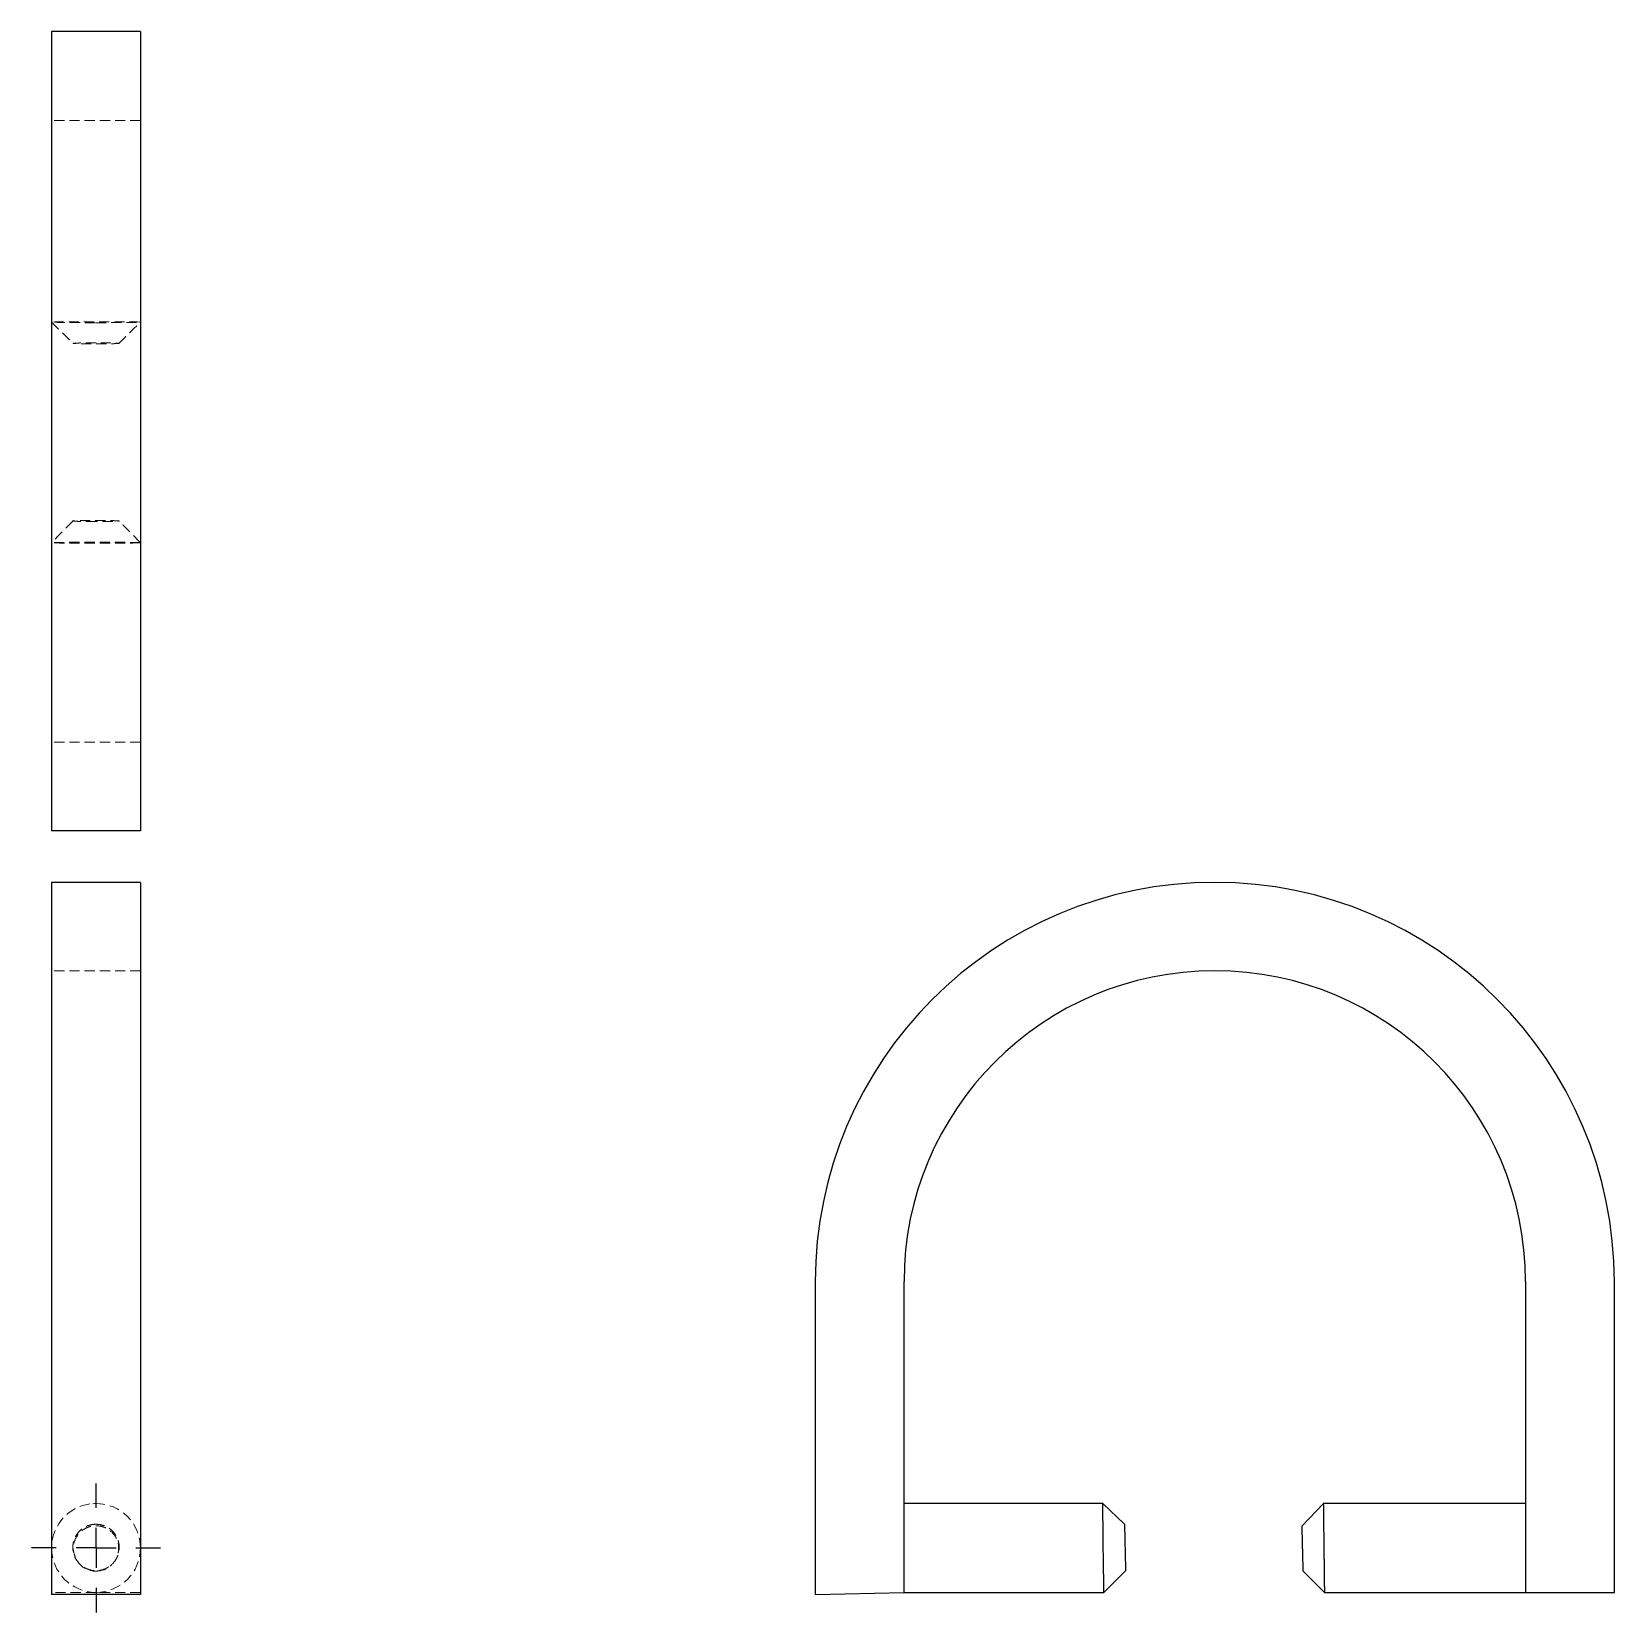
# Model space of a CAD drawing. Header units: millimetres. Extents: x 75 to 273, y 10 to 208.
import ezdxf

# ---------------------------------------------------------------- set-up
doc = ezdxf.new("R2010")
doc.units = ezdxf.units.MM
doc.linetypes.add('HIDDEN', pattern=[1.905, 1.27, -0.635])
doc.layers.add('10', color=7, linetype='Continuous')

# ---------------------------------------------------------------- blocks, each defined once
blk = doc.blocks.new('SW_CENTERMARKSYMBOL_0')
at = {"layer": '10', "color": 0}
for p, q in [((0, 5), (0, 8.06)), ((0, 0), (0, 2.5)), ((-5, 0), (-8.06, 0)), ((0, 0), (-2.5, 0)), ((0, 0), (0, -2.5)), ((0, 0), (2.5, 0)), ((5, 0), (8.06, 0)), ((0, -5), (0, -8.06))]:
    blk.add_line(p, q, dxfattribs=at)

msp = doc.modelspace()

# ---------------------------------------------------------------- linework, layer by layer
at = {"color": 7, "linetype": 'Continuous', "lineweight": 25}
for p, q in [((88.56, 208), (77.44, 208)), ((77.44, 208), (77.44, 108)), ((88.56, 208), (88.56, 108)), ((88.55, 171.65), (88.57, 171.66)), ((77.45, 144.05), (77.43, 144.04)), ((88.57, 144.04), (88.56, 144.05)), ((88.56, 108), (77.44, 108)), ((88.56, 101.55), (77.44, 101.55)), ((77.44, 101.55), (77.44, 51.55)), ((88.56, 101.55), (88.56, 51.55)), ((77.44, 51.55), (77.44, 12.45)), ((88.56, 51.55), (88.56, 12.45)), ((173, 51.55), (173, 12.45)), ((184.11, 18.27), (184.11, 51.6)), ((261.89, 51.6), (261.89, 18.27)), ((273, 12.71), (273, 51.55)), ((208.98, 23.82), (184.11, 23.82)), ((211.7, 21.23), (208.97, 23.84)), ((236.6, 23.84), (233.93, 21.04)), ((261.89, 23.82), (236.58, 23.82)), ((184.11, 12.71), (184.11, 18.27)), ((261.89, 18.27), (261.89, 12.71)), ((209.1, 12.69), (211.83, 15.42)), ((234.06, 15.36), (236.73, 12.69)), ((88.56, 12.45), (77.44, 12.45)), ((173, 12.45), (184.11, 12.71)), ((184.11, 12.71), (209.12, 12.71)), ((236.71, 12.71), (261.89, 12.71)), ((261.89, 12.71), (273, 12.71))]:
    msp.add_line(p, q, dxfattribs=at)
at = {"color": 7, "linetype": 'HIDDEN', "lineweight": 18}
for p, q in [((88.56, 196.89), (77.44, 196.89)), ((88.56, 119.11), (77.44, 119.11)), ((88.56, 90.49), (77.44, 90.49)), ((82.61, 23.78), (83, 23.82)), ((83, 23.82), (83.9, 23.74)), ((88.56, 18.27), (88.47, 17.32)), ((83, 12.71), (77.44, 12.71)), ((88.56, 12.71), (83, 12.71))]:
    msp.add_line(p, q, dxfattribs=at)
at = {"color": 7, "linetype": 'HIDDEN', "lineweight": 18, "flags": 128}
msp.add_lwpolyline([(88.47, 171.66), (88.21, 171.67), (87.82, 171.68), (87.28, 171.69), (86.64, 171.7), (85.87, 171.7), (85.04, 171.71), (84.13, 171.71), (83, 171.71), (82.04, 171.71), (81.08, 171.71), (80.24, 171.71), (79.46, 171.7), (78.8, 171.69), (78.24, 171.68), (77.83, 171.67), (77.56, 171.66), (77.44, 171.65), (77.53, 171.64), (77.79, 171.63), (78.19, 171.62), (78.73, 171.61), (79.38, 171.6), (80.15, 171.59), (80.98, 171.59), (81.89, 171.58), (83, 171.58)], dxfattribs=at)
at = {"color": 7, "linetype": 'Continuous', "lineweight": 25, "flags": 128}
msp.add_lwpolyline([(209.12, 12.71), (209.12, 12.79), (209.11, 13.05), (209.11, 13.44), (209.1, 13.98), (209.1, 14.63), (209.09, 15.4), (209.08, 16.22), (209.07, 17.13), (209.05, 18.27)], dxfattribs=at)
at = {"color": 7, "linetype": 'Continuous', "lineweight": 25}
for centre, radius in [((223, 51.55), 50), ((223, 51.6), 38.89)]:
    msp.add_arc(centre, radius, 0, 180, dxfattribs=at)
at = {"color": 7, "linetype": 'HIDDEN', "lineweight": 18}
for start, end in [(0, 180), (180, 270), (270, 0)]:
    msp.add_arc((83, 18.27), 5.56, start, end, dxfattribs=at)
for points, knots in [([(77.43, 171.66), (77.88, 171.22), (78.79, 170.33), (79.71, 169.44), (80.16, 169)], [0, 0, 0, 0, 0.49998, 1, 1, 1, 1]), ([(83, 171.58), (83.37, 171.58), (83.73, 171.58), (84.26, 171.58), (84.43, 171.59), (84.78, 171.59), (84.96, 171.59), (85.46, 171.59), (85.78, 171.59), (86.38, 171.6), (86.67, 171.6), (87.18, 171.61), (87.41, 171.61), (87.72, 171.61), (87.81, 171.62), (87.98, 171.62), (88.06, 171.62), (88.27, 171.63), (88.38, 171.63), (88.52, 171.64), (88.56, 171.64), (88.56, 171.65)], [0, 0, 0, 0, 0.125, 0.125, 0.1875, 0.1875, 0.25, 0.25, 0.375, 0.375, 0.5, 0.5, 0.625, 0.625, 0.6875, 0.6875, 0.75, 0.75, 0.875, 0.875, 1, 1, 1, 1]), ([(85.84, 169), (86.29, 169.44), (87.2, 170.32), (88.1, 171.21), (88.55, 171.65)], [0, 0, 0, 0, 0.503388, 1, 1, 1, 1]), ([(83, 169.06), (83.19, 169.06), (83.37, 169.06), (83.74, 169.06), (83.92, 169.06), (84.26, 169.06), (84.42, 169.05), (84.73, 169.05), (84.88, 169.05), (85.14, 169.04), (85.26, 169.04), (85.46, 169.03), (85.55, 169.03), (85.69, 169.02), (85.75, 169.01), (85.82, 169.01), (85.84, 169), (85.84, 168.99), (85.82, 168.99), (85.75, 168.98), (85.69, 168.98), (85.55, 168.97), (85.46, 168.96), (85.26, 168.96), (85.14, 168.95), (84.88, 168.95), (84.73, 168.95), (84.42, 168.94), (84.26, 168.94), (83.92, 168.93), (83.74, 168.93), (83.37, 168.93), (83.19, 168.93), (82.81, 168.93), (82.63, 168.93), (82.26, 168.93), (82.08, 168.93), (81.74, 168.94), (81.58, 168.94), (81.27, 168.95), (81.12, 168.95), (80.86, 168.95), (80.74, 168.96), (80.54, 168.96), (80.45, 168.97), (80.31, 168.98), (80.25, 168.98), (80.18, 168.99), (80.16, 168.99), (80.16, 169), (80.18, 169.01), (80.25, 169.01), (80.31, 169.02), (80.45, 169.03), (80.54, 169.03), (80.74, 169.04), (80.86, 169.04), (81.12, 169.05), (81.27, 169.05), (81.58, 169.05), (81.74, 169.06), (82.08, 169.06), (82.26, 169.06), (82.63, 169.06), (82.81, 169.06), (83, 169.06)], [0, 0, 0, 0, 0.19635, 0.19635, 0.392699, 0.392699, 0.589049, 0.589049, 0.785398, 0.785398, 0.981748, 0.981748, 1.178097, 1.178097, 1.374447, 1.374447, 1.570796, 1.570796, 1.767146, 1.767146, 1.963495, 1.963495, 2.159845, 2.159845, 2.356194, 2.356194, 2.552544, 2.552544, 2.748894, 2.748894, 2.945243, 2.945243, 3.141593, 3.141593, 3.337942, 3.337942, 3.534292, 3.534292, 3.730641, 3.730641, 3.926991, 3.926991, 4.12334, 4.12334, 4.31969, 4.31969, 4.516039, 4.516039, 4.712389, 4.712389, 4.908739, 4.908739, 5.105088, 5.105088, 5.301438, 5.301438, 5.497787, 5.497787, 5.694137, 5.694137, 5.890486, 5.890486, 6.086836, 6.086836, 6.283185, 6.283185, 6.283185, 6.283185]), ([(80.1, 146.77), (79.65, 146.31), (78.77, 145.41), (77.89, 144.5), (77.45, 144.05)], [0, 0, 0, 0, 0.503316, 1, 1, 1, 1]), ([(83, 146.7), (83.19, 146.7), (83.38, 146.7), (83.75, 146.7), (83.94, 146.7), (84.29, 146.71), (84.46, 146.71), (84.77, 146.71), (84.92, 146.72), (85.19, 146.72), (85.31, 146.73), (85.52, 146.73), (85.61, 146.74), (85.76, 146.74), (85.81, 146.75), (85.88, 146.76), (85.9, 146.76), (85.9, 146.77), (85.88, 146.78), (85.81, 146.78), (85.76, 146.79), (85.61, 146.8), (85.52, 146.8), (85.31, 146.81), (85.19, 146.81), (84.92, 146.82), (84.77, 146.82), (84.46, 146.82), (84.29, 146.83), (83.94, 146.83), (83.75, 146.83), (83.38, 146.83), (83.19, 146.83), (83, 146.83), (82.81, 146.83), (82.62, 146.83), (82.25, 146.83), (82.06, 146.83), (81.71, 146.83), (81.54, 146.82), (81.23, 146.82), (81.08, 146.82), (80.81, 146.81), (80.69, 146.81), (80.48, 146.8), (80.39, 146.8), (80.24, 146.79), (80.19, 146.78), (80.12, 146.78), (80.1, 146.77), (80.1, 146.76), (80.12, 146.76), (80.19, 146.75), (80.24, 146.74), (80.39, 146.74), (80.48, 146.73), (80.69, 146.73), (80.81, 146.72), (81.08, 146.72), (81.23, 146.71), (81.54, 146.71), (81.71, 146.71), (82.06, 146.7), (82.25, 146.7), (82.62, 146.7), (82.81, 146.7), (83, 146.7)], [3.141593, 3.141593, 3.141593, 3.141593, 3.337942, 3.337942, 3.534292, 3.534292, 3.730641, 3.730641, 3.926991, 3.926991, 4.12334, 4.12334, 4.31969, 4.31969, 4.516039, 4.516039, 4.712389, 4.712389, 4.908739, 4.908739, 5.105088, 5.105088, 5.301438, 5.301438, 5.497787, 5.497787, 5.694137, 5.694137, 5.890486, 5.890486, 6.086836, 6.086836, 6.283185, 6.283185, 6.283185, 6.479535, 6.479535, 6.675884, 6.675884, 6.872234, 6.872234, 7.068583, 7.068583, 7.264933, 7.264933, 7.461283, 7.461283, 7.657632, 7.657632, 7.853982, 7.853982, 8.050331, 8.050331, 8.246681, 8.246681, 8.44303, 8.44303, 8.63938, 8.63938, 8.835729, 8.835729, 9.032079, 9.032079, 9.228428, 9.228428, 9.424778, 9.424778, 9.424778, 9.424778]), ([(88.56, 144.05), (88.12, 144.5), (87.23, 145.41), (86.35, 146.31), (85.9, 146.77)], [0, 0, 0, 0, 0.4974214, 1, 1, 1, 1]), ([(88.56, 144.05), (88.54, 144.05), (88.51, 144.04), (88.24, 144.03), (87.83, 144.02), (87.3, 144.01), (86.63, 144), (85.87, 143.99), (85.03, 143.99), (84.06, 143.98), (83.05, 143.98), (82.01, 143.98), (81.08, 143.99), (80.2, 143.99), (79.44, 144), (78.76, 144.01), (78.21, 144.02), (77.8, 144.03), (77.51, 144.04), (77.41, 144.05), (77.5, 144.06), (77.75, 144.07), (78.16, 144.08), (78.69, 144.09), (79.35, 144.1), (80.11, 144.11), (80.96, 144.11), (81.92, 144.12), (82.94, 144.12), (83.98, 144.12), (84.91, 144.11), (85.78, 144.11), (86.55, 144.1), (87.22, 144.1), (87.78, 144.09), (88.19, 144.08), (88.49, 144.06), (88.53, 144.06), (88.55, 144.05)], [0, 0, 0, 0, 0.0279977, 0.0569058, 0.0834251, 0.1107136, 0.1372317, 0.164519, 0.1910353, 0.2183207, 0.2504802, 0.278478, 0.3073865, 0.3339005, 0.3611833, 0.3876985, 0.4149827, 0.4414998, 0.4687859, 0.5009605, 0.5286788, 0.5572796, 0.5837989, 0.6110875, 0.6376056, 0.6648928, 0.6914091, 0.7186943, 0.75144, 0.7791584, 0.8077596, 0.8342736, 0.8615565, 0.8880717, 0.9153557, 0.9418728, 0.9691587, 1, 1, 1, 1]), ([(83, 21.23), (83.19, 21.23), (83.38, 21.21), (83.75, 21.14), (83.94, 21.08), (84.29, 20.94), (84.46, 20.85), (84.77, 20.64), (84.92, 20.52), (85.19, 20.25), (85.31, 20.1), (85.52, 19.78), (85.61, 19.61), (85.76, 19.26), (85.81, 19.08), (85.88, 18.71), (85.9, 18.52), (85.9, 18.14), (85.88, 17.95), (85.81, 17.58), (85.76, 17.39), (85.61, 17.04), (85.52, 16.87), (85.31, 16.56), (85.19, 16.41), (84.92, 16.14), (84.77, 16.02), (84.46, 15.81), (84.29, 15.72), (83.94, 15.57), (83.75, 15.52), (83.38, 15.44), (83.19, 15.42), (83, 15.42), (82.81, 15.42), (82.62, 15.44), (82.25, 15.52), (82.06, 15.57), (81.71, 15.72), (81.54, 15.81), (81.23, 16.02), (81.08, 16.14), (80.81, 16.41), (80.69, 16.56), (80.48, 16.87), (80.39, 17.04), (80.24, 17.39), (80.19, 17.58), (80.12, 17.95), (80.1, 18.14), (80.1, 18.52), (80.12, 18.71), (80.19, 19.08), (80.24, 19.26), (80.39, 19.61), (80.48, 19.78), (80.69, 20.1), (80.81, 20.25), (81.08, 20.52), (81.23, 20.64), (81.54, 20.85), (81.71, 20.94), (82.06, 21.08), (82.25, 21.14), (82.62, 21.21), (82.81, 21.23), (83, 21.23)], [3.141593, 3.141593, 3.141593, 3.141593, 3.337942, 3.337942, 3.534292, 3.534292, 3.730641, 3.730641, 3.926991, 3.926991, 4.12334, 4.12334, 4.31969, 4.31969, 4.516039, 4.516039, 4.712389, 4.712389, 4.908739, 4.908739, 5.105088, 5.105088, 5.301438, 5.301438, 5.497787, 5.497787, 5.694137, 5.694137, 5.890486, 5.890486, 6.086836, 6.086836, 6.283185, 6.283185, 6.283185, 6.479535, 6.479535, 6.675884, 6.675884, 6.872234, 6.872234, 7.068583, 7.068583, 7.264933, 7.264933, 7.461283, 7.461283, 7.657632, 7.657632, 7.853982, 7.853982, 8.050331, 8.050331, 8.246681, 8.246681, 8.44303, 8.44303, 8.63938, 8.63938, 8.835729, 8.835729, 9.032079, 9.032079, 9.228428, 9.228428, 9.424778, 9.424778, 9.424778, 9.424778]), ([(85.77, 17.61), (85.81, 17.92), (85.89, 18.55), (85.6, 19.47), (85.04, 20.26), (84.24, 20.82), (83.52, 21.02), (82.78, 21.06), (82.04, 20.94), (81.19, 20.46), (80.54, 19.74), (80.18, 18.84), (80.11, 17.92), (80.31, 17.38), (80.4, 17.13)], [0, 0, 0, 0, 0.087372, 0.17756, 0.267727, 0.357908, 0.448077, 0.47629, 0.566431, 0.656572, 0.74669, 0.836842, 0.927056, 1, 1, 1, 1]), ([(80.7, 16.61), (80.79, 16.46), (81.06, 16.04), (81.77, 15.6), (82.48, 15.38), (82.9, 15.37), (83, 15.36)], [0, 0, 0, 0, 0.190179, 0.54034, 0.89045, 1, 1, 1, 1]), ([(83, 15.36), (83.32, 15.4), (83.95, 15.47), (84.65, 15.82), (84.92, 16.14), (84.99, 16.23)], [0, 0, 0, 0, 0.428042, 0.856087, 1, 1, 1, 1])]:
    msp.add_open_spline(points, degree=3, knots=knots, dxfattribs=at)
at = {"color": 7, "linetype": 'Continuous', "lineweight": 25}
for points, knots in [([(209.05, 18.27), (209.05, 18.63), (209.04, 18.99), (209.04, 19.52), (209.03, 19.7), (209.03, 20.05), (209.03, 20.22), (209.02, 20.73), (209.02, 21.05), (209.01, 21.65), (209.01, 21.93), (209, 22.45), (209, 22.68), (208.99, 22.98), (208.99, 23.08), (208.99, 23.25), (208.99, 23.33), (208.99, 23.53), (208.99, 23.64), (208.98, 23.78), (208.98, 23.82), (208.98, 23.82)], [0, 0, 0, 0, 0.125, 0.125, 0.1875, 0.1875, 0.25, 0.25, 0.375, 0.375, 0.5, 0.5, 0.625, 0.625, 0.6875, 0.6875, 0.75, 0.75, 0.875, 0.875, 1, 1, 1, 1]), ([(236.58, 23.82), (236.58, 23.82), (236.58, 23.78), (236.58, 23.68), (236.59, 23.64), (236.59, 23.53), (236.59, 23.47), (236.59, 23.26), (236.59, 23.09), (236.6, 22.69), (236.6, 22.45), (236.61, 21.94), (236.61, 21.66), (236.61, 21.21), (236.62, 21.05), (236.62, 20.73), (236.62, 20.56), (236.63, 20.06), (236.63, 19.71), (236.64, 19), (236.64, 18.63), (236.65, 17.9), (236.66, 17.54), (236.66, 17.01), (236.67, 16.83), (236.67, 16.48), (236.67, 16.31), (236.68, 15.8), (236.68, 15.48), (236.69, 14.88), (236.69, 14.6), (236.7, 14.08), (236.7, 13.85), (236.7, 13.55), (236.71, 13.45), (236.71, 13.28), (236.71, 13.2), (236.71, 13), (236.71, 12.89), (236.71, 12.75), (236.71, 12.71), (236.71, 12.71)], [0, 0, 0, 0, 0.0625, 0.0625, 0.09375, 0.09375, 0.125, 0.125, 0.1875, 0.1875, 0.25, 0.25, 0.3125, 0.3125, 0.34375, 0.34375, 0.375, 0.375, 0.4375, 0.4375, 0.5, 0.5, 0.5625, 0.5625, 0.59375, 0.59375, 0.625, 0.625, 0.6875, 0.6875, 0.75, 0.75, 0.8125, 0.8125, 0.84375, 0.84375, 0.875, 0.875, 0.9375, 0.9375, 1, 1, 1, 1]), ([(211.7, 21.23), (211.7, 21.23), (211.7, 21.21), (211.7, 21.14), (211.7, 21.08), (211.71, 20.94), (211.71, 20.85), (211.71, 20.64), (211.72, 20.52), (211.72, 20.25), (211.73, 20.1), (211.73, 19.78), (211.74, 19.61), (211.74, 19.26), (211.75, 19.08), (211.76, 18.71), (211.76, 18.52), (211.77, 18.14), (211.78, 17.95), (211.78, 17.58), (211.79, 17.39), (211.8, 17.04), (211.8, 16.87), (211.81, 16.56), (211.81, 16.41), (211.82, 16.14), (211.82, 16.02), (211.82, 15.81), (211.83, 15.72), (211.83, 15.57), (211.83, 15.52), (211.83, 15.44), (211.83, 15.42), (211.83, 15.42)], [3.141593, 3.141593, 3.141593, 3.141593, 3.337942, 3.337942, 3.534292, 3.534292, 3.730641, 3.730641, 3.926991, 3.926991, 4.12334, 4.12334, 4.31969, 4.31969, 4.516039, 4.516039, 4.712389, 4.712389, 4.908739, 4.908739, 5.105088, 5.105088, 5.301438, 5.301438, 5.497787, 5.497787, 5.694137, 5.694137, 5.890486, 5.890486, 6.086836, 6.086836, 6.283185, 6.283185, 6.283185, 6.283185]), ([(234.06, 15.36), (234.06, 15.36), (234.06, 15.38), (234.06, 15.45), (234.06, 15.51), (234.06, 15.65), (234.05, 15.74), (234.05, 15.95), (234.05, 16.06), (234.04, 16.33), (234.04, 16.47), (234.03, 16.78), (234.03, 16.95), (234.02, 17.29), (234.01, 17.47), (234.01, 17.83), (234, 18.02), (233.99, 18.39), (233.99, 18.58), (233.98, 18.94), (233.98, 19.12), (233.97, 19.46), (233.96, 19.63), (233.96, 19.94), (233.95, 20.08), (233.95, 20.34), (233.95, 20.46), (233.94, 20.67), (233.94, 20.76), (233.93, 20.9), (233.93, 20.95), (233.93, 21.03), (233.93, 21.04), (233.93, 21.04)], [3.141593, 3.141593, 3.141593, 3.141593, 3.337942, 3.337942, 3.534292, 3.534292, 3.730641, 3.730641, 3.926991, 3.926991, 4.12334, 4.12334, 4.31969, 4.31969, 4.516039, 4.516039, 4.712389, 4.712389, 4.908739, 4.908739, 5.105088, 5.105088, 5.301438, 5.301438, 5.497787, 5.497787, 5.694137, 5.694137, 5.890486, 5.890486, 6.086836, 6.086836, 6.283185, 6.283185, 6.283185, 6.283185])]:
    msp.add_open_spline(points, degree=3, knots=knots, dxfattribs=at)

# ---------------------------------------------------------------- block references
at = {"layer": '10'}
msp.add_blockref('SW_CENTERMARKSYMBOL_0', (83, 18.27), dxfattribs=at)

doc.saveas('drawing.dxf')
